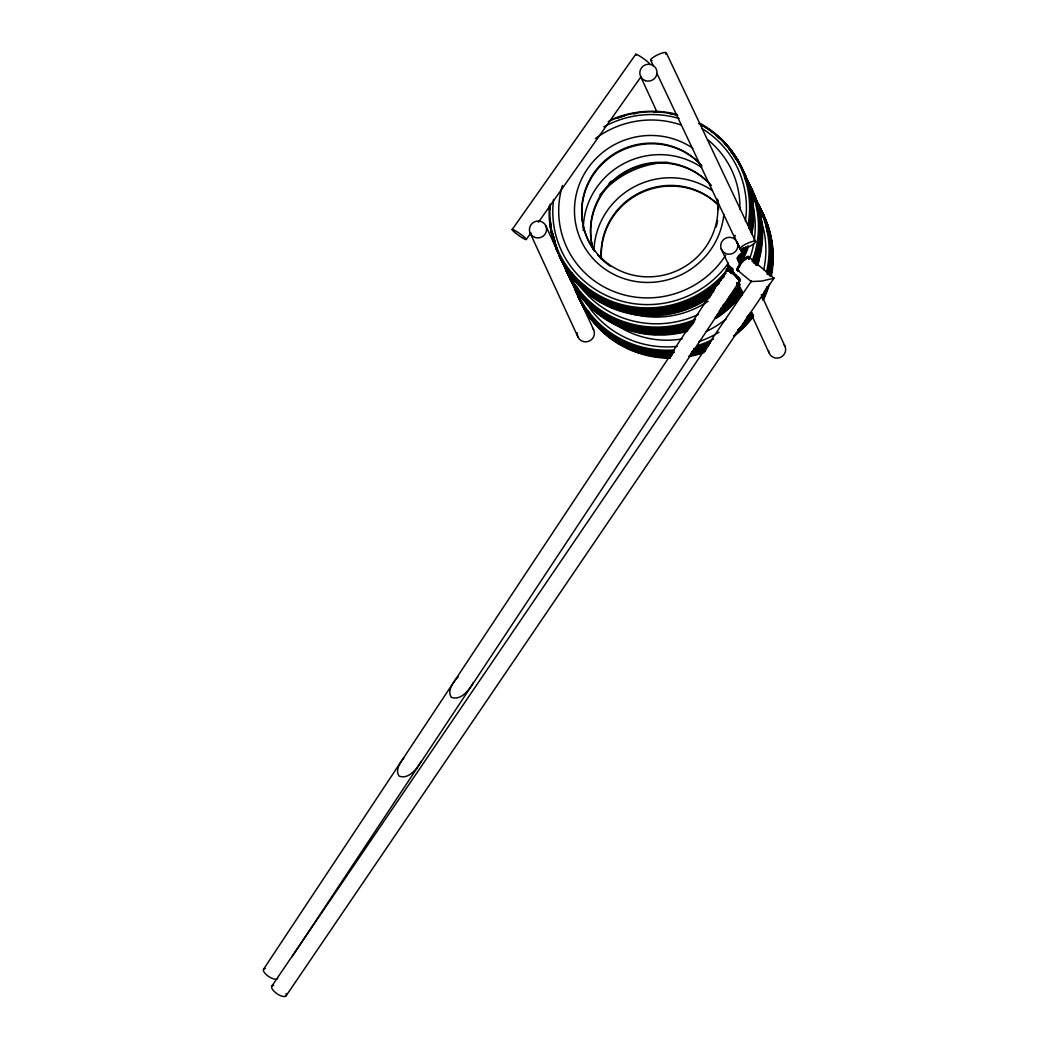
<?xml version="1.0" encoding="UTF-8"?>
<svg xmlns="http://www.w3.org/2000/svg" width="1049" height="1049" viewBox="0 0 1049 1049"><rect width="100%" height="100%" fill="white"/><g stroke="black" fill="none" stroke-linecap="round" stroke-linejoin="round"><path stroke-width="1.5" d="M727.678 271.206L726.328 269.187L729.711 271.206L727.154 265.528L732.097 269.632L734.838 275.454L739.375 280.896M728.95 270.629C741.538 278.614 722.499 263.968 728.334 270.458M733.015 273.081L729.54 269.711L733.185 272.897M739.833 281.001C741.302 276.661 731.232 273.986 732.595 268.413M740.135 260.021L742.325 256.782L741.512 256.113L739.833 257.595L739.453 258.474L741.171 258.71L740.096 259.339M740.096 259.982L740.424 259.273M740.817 256.494L739.951 257.949L740.738 256.769M742.469 259.89L741.21 260.65M738.863 258.893L741.918 255.379L741.092 257.293M737.08 270.301L738.824 270.826L736.831 269.423L739.676 264.204L737.119 258.631A3.409 0.721 -50.3 0 1 738.994 255.353A3.409 0.721 -50.3 0 1 741.551 253.517L744.869 259.706L748.881 257.005L748.96 259.142M741.84 255.484L741.132 256.992L741.945 257.661M738.037 271.048L737.945 268.911L740.424 264.833L737.526 258.526M740.306 262.014L743.466 258.578M743.282 258.618L740.896 261.607L741.709 262.276L743.387 260.795L742.941 259.234L740.896 261.607M740.266 259.142L742.325 256.782M741.709 262.276L743.754 259.916M738.548 256.677L739.807 255.445M421.042 761.469C416.978 768.878 408.586 779.722 399.092 776.103C394.896 770.123 400.246 762.636 403.944 757.798M473.243 682.689C469.165 690.098 460.786 700.942 451.28 697.31C446.835 690.347 453.417 681.955 458.19 676.907M739.204 255.51L739.007 256.717M740.214 259.444L740.633 258.88M263.561 969.224L726.918 269.803L728.072 270.183L735.546 276.149L739.702 281.04L292.055 956.727M271.809 986.139L751.53 280.909M286.193 995.698L773.965 278.208L748.33 256.507L744.121 259.09M512.2 229.482L635.746 54.299M526.231 239.526A8.641 1.036 35.2 0 0 516.567 231.501A8.641 1.036 35.2 0 0 514.836 232.485A8.641 1.036 35.2 0 0 526.231 239.526L530.938 232.839M538.491 222.139L640.336 77.705M739.243 255.786L738.955 256.756M741.617 260.519L742.456 259.759L741.512 261.004M726.328 269.331L726.983 268.439M726.8 269.278L727.442 268.531M727.849 268.216L728.557 267.403L730.917 269.37C728.806 271.337 726.682 265.843 730.209 270.183M726.577 269.855L727.219 269.108M726.787 270.183L727.442 269.436M728.308 268.426L729.016 267.613A100.376 97.57 -24.7 0 1 613.967 302.151A100.376 97.57 -24.7 0 1 550.161 204.122M727.691 269.777L728.334 269.029M728.57 269.003L729.121 267.901M729.488 269.396L729.907 268.374M729.75 269.986L730.917 269.37M729.291 271.35L729.986 270.537L732.359 272.504C730.248 274.471 728.111 268.977 731.651 273.317M729.75 271.547L730.445 270.734M730.012 272.137L731.323 271.534M730.93 272.53L731.992 271.861L731.35 271.167M731.192 273.12L732.359 272.504M734.838 275.454L735.493 274.707M735.69 276.228L736.346 275.481M737.237 277.697L737.88 276.949M738.496 278.982L739.139 278.234M739.375 280.004L740.03 279.257M739.597 280.332L740.24 279.585M736.673 284.227L737.368 283.414L736.647 282.627M739.833 280.857L740.489 280.109M739.873 258.618L738.68 258.723L742.023 255.445M741.119 261.594C740.607 265.043 746.862 251.576 740.319 262.211M773.965 278.208L761.876 281.04L751.215 281.578L737.631 270.314M739.453 258.474L740.109 258.172L738.798 258.998M772.72 277.762L773.729 277.919M738.076 283.781L737.093 282.522M737.67 283.833L736.923 282.705M730.196 268.859L727.94 266.774L731.586 269.947L729.147 267.862L729.684 268.282M731.192 271.652C732.726 272.701 729.619 269.423 731.481 271.678M729.461 267.692L730.471 268.57M730.629 269.055L731.743 269.763L728.465 267.115M738.535 283.873L740.109 284.869L738.902 282.142M737.224 284.095L739.453 285.616L738.26 282.889M748.33 256.507L749.078 257.136M748.134 256.389L748.881 257.005M749.34 258.002L748.566 257.031M747.334 256.599L748.081 257.215M746.219 257.28L746.967 257.897M744.869 258.369L745.616 258.985M740.856 256.402L741.669 257.084M739.833 257.595L740.646 258.264M742.299 259.536L743.112 260.218M742.574 260.126L743.387 260.795M741.276 260.716L742.089 261.398M741.538 261.306L742.351 261.975M739.676 264.204L740.424 264.833M739.021 265.122L739.768 265.738M737.945 266.826L738.693 267.443M737.198 268.295L737.945 268.911M736.831 269.423L737.578 270.052M736.844 269.777L737.591 270.393M730.458 269.173L728.557 267.403M731.9 272.307L729.986 270.537M730.615 267.534L731.245 267.928L730.091 266.931M577.409 294.599L577.842 295.648M737.277 242.843L736.791 242.188L738.496 245.794L738.404 244.968M558.383 253.347L557.989 252.337A101.215 98.383 -24.7 0 1 555.367 244.535M727.481 270.93L726.918 269.803M732.923 269.134L727.796 264.768L729.724 269.068M559.34 255.313L560.14 257.175M560.586 258.002L561.543 260.204L560.717 258.29M568.545 275.31L568.964 276.372M578.799 297.628L579.599 299.49M580.045 300.316L581.002 302.518L580.805 301.863M666.285 52.804L755.582 241.506A8.641 1.862 -25.3 0 1 744.554 248.508A8.641 1.862 -25.3 0 1 743.19 245.597A8.641 1.862 -25.3 0 1 755.582 241.506M650.668 60.186L653.461 66.087M656.949 73.456L739.965 248.901M737.368 242.699A8.641 8.392 -24.7 0 1 727.809 254.107A8.641 8.392 -24.7 0 1 722.695 240.496A8.641 8.392 -24.7 0 1 737.368 242.699L744.882 259.037M761.272 294.664L785.163 346.629M744.869 259.706L742.312 254.133A3.409 0.721 -50.3 0 0 739.755 255.969A3.409 0.721 -50.3 0 0 737.867 259.26M721.227 248.836L729.409 266.656M737.604 284.476L742.39 294.861M769.022 352.766L750.586 312.681A101.215 98.383 -24.7 0 1 746.547 317.532M640.585 76.354L656.976 111.981M545.834 225.837L558.134 252.56M559.497 255.523L569.056 276.307M571.784 282.247L579.979 300.066M581.343 303.03L593.642 329.753M558.907 254.487L559.222 255.169A101.215 98.383 -24.7 0 0 711.34 293.904M558.986 254.409L560.559 258.093M567.601 273.396L566.775 271.481L567.496 272.924A101.215 98.383 -24.7 0 1 564.664 265.279M567.732 273.684L568.047 274.366M580.018 300.394L578.379 296.71A101.215 98.383 -24.7 0 0 669.983 357.04M530.191 233.153L577.999 337.083M579.782 299.634L580.477 301.365A101.215 98.383 -24.7 0 0 670.114 357.316M578.812 297.772L578.13 296.041A101.215 98.383 -24.7 0 0 671.229 356.332M568.361 274.812L568.597 275.572L567.365 272.635M560.323 257.333L561.005 259.064M286.102 993.56A8.641 3.449 34.2 0 1 277.251 993.901A8.641 3.449 34.2 0 1 273.645 985.286M738.811 270.367A8.641 1.836 -50.3 0 1 742.417 261.975A8.641 1.836 -50.3 0 1 748.566 259.116M652.111 60.527A8.641 1.862 -25.3 0 1 657.684 54.81A8.641 1.862 -25.3 0 1 665.63 54.142M636.179 55.256A8.641 1.036 35.2 0 1 642.827 58.101A8.641 1.036 35.2 0 1 649.265 64.317M277.644 978.481A8.431 3.291 33.5 0 1 267.089 975.347A8.431 3.291 33.5 0 1 265.371 968.45M784.128 344.701A8.641 8.392 -24.7 0 1 780.05 357.552A8.641 8.392 -24.7 0 1 768.537 350.628M724.23 142.992A101.215 98.383 -24.7 0 1 749.655 229.233M743.977 247.905A101.215 98.383 -24.7 0 1 741.984 252.389M719.522 283.086A101.215 98.383 -24.7 0 1 559.156 255.169M557.858 252.245A101.215 98.383 -24.7 0 1 551.486 230.649M550.607 224.276A101.215 98.383 -24.7 0 1 550.24 219.425M715.824 135.347A101.215 98.383 -24.7 0 1 719.535 138.507M708.154 140.081A91.053 88.496 -24.7 0 1 739.886 209.407M735.231 235.382A91.053 88.496 -24.7 0 1 734.182 238.32M725.711 255.156A91.053 88.496 -24.7 0 1 611.698 290.652A91.053 88.496 -24.7 0 1 562.448 185.489M595.412 138.612A91.053 88.496 -24.7 0 1 681.063 124.988M700.063 123.362A101.215 98.383 -24.7 0 1 748.684 227.108M730.025 268.282A101.215 98.383 -24.7 0 1 728.111 270.721M726.105 273.107A101.215 98.383 -24.7 0 1 611.764 302.453A101.215 98.383 -24.7 0 1 549.335 205.958M610.924 119.783A101.215 98.383 -24.7 0 1 677.352 114.446M723.836 214.429A75.226 73.128 -24.7 0 1 629.295 280.175A75.226 73.128 -24.7 0 1 581.749 178.736A75.226 73.128 -24.7 0 1 692.799 148.224M748.173 185.07A100.376 97.57 -24.7 0 1 750.389 192.78M751.661 199.022A100.376 97.57 -24.7 0 1 752.684 206.928M752.395 226.164A100.376 97.57 -24.7 0 1 751.451 232.524M710.173 296.552A100.376 97.57 -24.7 0 1 700.378 302.65M697.467 304.184A100.376 97.57 -24.7 0 1 669.603 313.612M659.887 314.936A100.376 97.57 -24.7 0 1 650.039 315.329M641.936 314.923A100.376 97.57 -24.7 0 1 629.046 312.917M621.192 310.832A100.376 97.57 -24.7 0 1 618.136 309.835M615.12 308.734A100.376 97.57 -24.7 0 1 603.345 303.318M592.501 296.461A100.376 97.57 -24.7 0 1 576.045 281.237M574.026 278.798A100.376 97.57 -24.7 0 1 571.128 274.969M569.292 272.334A100.376 97.57 -24.7 0 1 565.909 266.892M564.362 264.086A100.376 97.57 -24.7 0 1 562.225 259.824M741.761 168.365A101.215 98.383 -24.7 0 1 751.845 233.979M748.448 246.581A101.215 98.383 -24.7 0 1 744.161 257.123M709.635 297.549A101.215 98.383 -24.7 0 1 559.419 255.51M554.96 241.676A101.215 98.383 -24.7 0 1 553.951 236.956M740.581 166.096A101.215 98.383 -24.7 0 1 751.451 233.114M748.055 245.728A101.215 98.383 -24.7 0 1 743.767 256.271M710.514 295.792A101.215 98.383 -24.7 0 1 559.642 256.14M557.858 251.655A101.215 98.383 -24.7 0 1 554.554 240.824M734.366 156.642A101.215 98.383 -24.7 0 1 737.159 160.602M725.213 143.87A101.215 98.383 -24.7 0 1 749.524 228.944M743.846 247.616A101.215 98.383 -24.7 0 1 741.853 252.101M719.391 282.797A101.215 98.383 -24.7 0 1 559.025 254.881A101.215 98.383 -24.7 0 0 713.687 291.753M551.354 230.36A101.215 98.383 -24.7 0 0 557.727 251.957A101.215 98.383 -24.7 0 1 552.692 233.271M550.856 227.2A101.215 98.383 -24.7 0 1 550.109 219.149M716.952 136.095A101.215 98.383 -24.7 0 1 719.404 138.219M699.145 123.743A101.215 98.383 -24.7 0 1 749.209 228.262M742.889 248.429A101.215 98.383 -24.7 0 1 741.525 251.406M721.319 279.952A101.215 98.383 -24.7 0 1 558.711 254.186M558.055 252.743A101.215 98.383 -24.7 0 1 549.781 218.454M699.014 123.454A101.215 98.383 -24.7 0 1 749.078 227.974M742.758 248.141A101.215 98.383 -24.7 0 1 741.394 251.131M724.426 276.293A101.215 98.383 -24.7 0 1 558.579 253.91M557.924 252.455A101.215 98.383 -24.7 0 1 549.65 218.179M549.571 210.049A101.215 98.383 -24.7 0 1 549.728 206.823M617.114 118.34A101.215 98.383 -24.7 0 1 624.575 115.941M633.648 113.83A101.215 98.383 -24.7 0 1 636.691 113.318M653.763 112.112A101.215 98.383 -24.7 0 1 656.858 112.204M669.695 113.58A101.215 98.383 -24.7 0 1 677.746 115.298M717.87 199.939A68.696 66.769 -24.7 0 1 718.565 209.498M717.608 220.618A68.696 66.769 -24.7 0 1 716.205 226.912M610.492 266.328A68.696 66.769 -24.7 0 1 597.432 254.658M594.481 250.934A68.696 66.769 -24.7 0 1 607.987 158.989A68.696 66.769 -24.7 0 1 701.912 165.899M717.228 199.087A68.447 66.533 -24.7 0 1 636.835 275.887A68.447 66.533 -24.7 0 1 590.823 177.74A68.447 66.533 -24.7 0 1 701.322 165.165M711.642 288.383A100.088 97.282 -24.7 0 1 706.344 292.225M703.591 294.035A100.088 97.282 -24.7 0 1 697.926 297.378M692.117 300.329A100.088 97.282 -24.7 0 1 667.243 308.314M655.913 309.757A100.088 97.282 -24.7 0 1 651.009 309.993M615.92 304.538A100.088 97.282 -24.7 0 1 605.496 300.25M590.364 291.216A100.088 97.282 -24.7 0 1 586.561 288.291M749.943 193.278A100.088 97.282 -24.7 0 1 750.861 197.933M706.764 297.037A100.088 97.282 -24.7 0 1 702.568 299.647M698.267 302.046A100.088 97.282 -24.7 0 1 693.9 304.223M692.432 304.892A100.088 97.282 -24.7 0 1 678.572 309.953M652.793 313.887A100.088 97.282 -24.7 0 1 647.902 313.874M643.05 313.638A100.088 97.282 -24.7 0 1 639.838 313.349M604.394 302.689A100.088 97.282 -24.7 0 1 601.562 301.142M594.757 296.933A100.088 97.282 -24.7 0 1 589.604 293.169M699.526 123.808A100.376 97.57 -24.7 0 1 748.042 225.102M608.328 121.514A100.376 97.57 -24.7 0 1 676.998 114.957M701.925 128.529A97.282 94.554 -24.7 0 1 745.393 221.273M728.399 263.102A97.282 94.554 -24.7 0 1 614.216 298.768A97.282 94.554 -24.7 0 1 553.597 199.415M603.818 126.824A97.282 94.554 -24.7 0 1 679.057 118.445M740.764 165.952A101.215 98.383 -24.7 0 1 750.389 228.538M744.397 248.81A101.215 98.383 -24.7 0 1 742.404 253.294M715.3 288.095A101.215 98.383 -24.7 0 1 559.589 256.074M558.278 253.163A101.215 98.383 -24.7 0 1 551.905 231.554M728.989 148.643A101.215 98.383 -24.7 0 1 739.204 163.133M586.981 289.196A100.088 97.282 -24.7 0 1 583.31 286.075M577.566 280.489A100.088 97.282 -24.7 0 1 574.38 276.949M742.744 170.056A101.215 98.383 -24.7 0 1 751.32 232.826M746.822 248.482A101.215 98.383 -24.7 0 1 743.636 255.982M711.655 294.599A101.215 98.383 -24.7 0 1 559.51 255.851M557.727 251.367A101.215 98.383 -24.7 0 1 553.728 237.389M734.234 156.353A101.215 98.383 -24.7 0 1 737.027 160.313M738.784 163.041A101.215 98.383 -24.7 0 1 741.237 167.224M741.695 167.945A101.215 98.383 -24.7 0 1 751.005 232.144M746.508 247.8A101.215 98.383 -24.7 0 1 743.321 255.3M553.754 238.28A101.215 98.383 -24.7 0 1 552.823 233.56M732.936 154.387A101.215 98.383 -24.7 0 1 734.864 156.97M736.713 159.632A101.215 98.383 -24.7 0 1 740.135 165.126M740.791 166.253A101.215 98.383 -24.7 0 1 750.874 231.855M746.377 247.512A101.215 98.383 -24.7 0 1 743.19 255.012M730.799 151.594A101.215 98.383 -24.7 0 1 739.178 163.447M733.356 154.465A101.215 98.383 -24.7 0 1 750.455 230.95M745.957 246.607A101.215 98.383 -24.7 0 1 742.771 254.094M714.474 289.878A101.215 98.383 -24.7 0 1 559.956 256.874M558.029 252.481A101.215 98.383 -24.7 0 1 552.548 233.927M729.357 149.443A101.215 98.383 -24.7 0 1 731.389 151.921M684.459 303.213A100.088 97.282 -24.7 0 1 676.644 305.784M591.531 291.858A100.088 97.282 -24.7 0 1 586.43 288.003M748.999 190.459A100.088 97.282 -24.7 0 1 749.996 195.127M707.682 295.149A100.088 97.282 -24.7 0 1 702.122 298.677M696.379 301.824A100.088 97.282 -24.7 0 1 693.455 303.24M691.973 303.922A100.088 97.282 -24.7 0 1 670.18 310.924M653.986 312.864A100.088 97.282 -24.7 0 1 647.443 312.904M589.158 292.199A100.088 97.282 -24.7 0 1 586.653 290.18M575.613 279.637A100.088 97.282 -24.7 0 1 573.593 277.198M585.985 287.033A100.088 97.282 -24.7 0 1 581.12 282.824M744.751 177.347A100.088 97.282 -24.7 0 1 746.377 181.857M751.176 214.888A100.088 97.282 -24.7 0 1 750.179 225.994M744.331 247.734A100.088 97.282 -24.7 0 1 741.748 253.648M713.7 289.078A100.088 97.282 -24.7 0 1 653.435 311.658M650.157 311.737A100.088 97.282 -24.7 0 1 595.085 295.634M709.898 288.396A100.088 97.282 -24.7 0 1 705.898 291.255M701.742 293.93A100.088 97.282 -24.7 0 1 697.48 296.408M691.671 299.358A100.088 97.282 -24.7 0 1 684.145 302.518M657.107 308.655A100.088 97.282 -24.7 0 1 652.203 308.97M573.515 275.061A100.088 97.282 -24.7 0 1 571.495 272.622M592.449 327.917A8.641 8.392 -24.7 0 1 588.332 341.436A8.641 8.392 -24.7 0 1 577.265 332.795M745.957 178.632A101.215 98.383 -24.7 0 1 754.559 262.565M739.82 289.59A101.215 98.383 -24.7 0 1 721.306 308.314M692.786 324.089A101.215 98.383 -24.7 0 1 567.994 274.353M567.325 272.91A101.215 98.383 -24.7 0 1 563.326 262.355M753.326 196.556A100.088 97.282 -24.7 0 1 754.795 201.133M731.9 295.32A100.088 97.282 -24.7 0 1 729.632 297.68M578.248 289.013A100.088 97.282 -24.7 0 1 576.373 286.416M754.165 196.792A100.376 97.57 -24.7 0 1 757.968 207.322M758.82 210.416A100.376 97.57 -24.7 0 1 760.486 218.205M761.862 234.163A100.376 97.57 -24.7 0 1 757.601 262.735M741.355 294.284A100.376 97.57 -24.7 0 1 733.88 302.977M727.954 308.655A100.376 97.57 -24.7 0 1 714.88 318.49M684.813 331.418A100.376 97.57 -24.7 0 1 680.027 332.494M673.602 333.582A100.376 97.57 -24.7 0 1 663.781 334.434M655.599 334.434A100.376 97.57 -24.7 0 1 652.373 334.251M649.147 333.962A100.376 97.57 -24.7 0 1 631.564 330.487M625.453 328.481A100.376 97.57 -24.7 0 1 617.979 325.413M606.61 319.237A100.376 97.57 -24.7 0 1 603.936 317.493M597.51 312.72A100.376 97.57 -24.7 0 1 592.633 308.498M588.056 303.987A100.376 97.57 -24.7 0 1 581.867 296.736M579.022 292.855A100.376 97.57 -24.7 0 1 577.238 290.193M574.734 286.075A100.376 97.57 -24.7 0 1 572.452 281.866M752.094 190.393A101.215 98.383 -24.7 0 1 757.784 264.23M741.997 294.336A101.215 98.383 -24.7 0 1 715.851 318.476M687.515 331.222A101.215 98.383 -24.7 0 1 570.171 279.1M750.966 188.112A101.215 98.383 -24.7 0 1 756.88 264.912M742.535 292.251A101.215 98.383 -24.7 0 1 715.457 317.611M687.121 330.369A101.215 98.383 -24.7 0 1 569.777 278.247M567.247 272.347A101.215 98.383 -24.7 0 1 564.637 264.702M745.826 177.897A101.215 98.383 -24.7 0 1 753.025 261.962M738.85 287.478A101.215 98.383 -24.7 0 1 727.377 300.158M694.74 320.863A101.215 98.383 -24.7 0 1 563.365 263.312M745.826 178.343A101.215 98.383 -24.7 0 1 754.428 262.276M740.607 288.082A101.215 98.383 -24.7 0 1 721.174 308.026M692.655 323.8A101.215 98.383 -24.7 0 1 567.863 274.064A101.215 98.383 -24.7 0 1 564.532 264.991M567.194 272.622A101.215 98.383 -24.7 0 1 563.693 263.614M747.163 180.428A101.215 98.383 -24.7 0 1 753.549 263.102M739.375 288.619A101.215 98.383 -24.7 0 1 723.259 305.403M693.809 322.567A101.215 98.383 -24.7 0 1 563.379 262.932M725.449 303.423A100.088 97.282 -24.7 0 1 722.997 305.534M691.868 323.249A100.088 97.282 -24.7 0 1 680.84 326.501M671.255 328.271A100.088 97.282 -24.7 0 1 666.377 328.822M758.401 210.915A100.088 97.282 -24.7 0 1 759.41 215.57M741.564 291.688A100.088 97.282 -24.7 0 1 739.597 294.271M730.838 303.974A100.088 97.282 -24.7 0 1 726.013 308.38M722.25 311.461A100.088 97.282 -24.7 0 1 716.952 315.303M685.81 329.596A100.088 97.282 -24.7 0 1 677.864 331.392M666.535 332.835A100.088 97.282 -24.7 0 1 661.617 333.071M623.526 326.527A100.088 97.282 -24.7 0 1 616.117 323.328M599.7 313.336A100.088 97.282 -24.7 0 1 595.937 310.347M746.573 180.821A100.376 97.57 -24.7 0 1 752.12 261.411M738.916 285.577A100.376 97.57 -24.7 0 1 729.317 296.749M695.474 319.355A100.376 97.57 -24.7 0 1 565.739 267.246M752.303 203.532A97.282 94.554 -24.7 0 1 754.218 240.47M753.72 243.552A97.282 94.554 -24.7 0 1 749.642 258.683M698.555 314.385A97.282 94.554 -24.7 0 1 578.943 284.699M583.283 230.662A75.226 73.128 -24.7 0 1 623.447 163.762A75.226 73.128 -24.7 0 1 701.624 167.407M593.223 249.321A68.447 66.533 -24.7 0 1 626.738 170.751A68.447 66.533 -24.7 0 1 711.183 185.542M592.973 248.744A68.696 66.769 -24.7 0 1 627.053 171.433A68.696 66.769 -24.7 0 1 710.75 185.096M748.042 182.316A101.215 98.383 -24.7 0 1 754.978 263.469M741.158 289.275A101.215 98.383 -24.7 0 1 719.247 311.094M691.737 325.531A101.215 98.383 -24.7 0 1 568.414 275.271M567.745 273.815A101.215 98.383 -24.7 0 1 563.746 263.273M752.972 192.124A101.215 98.383 -24.7 0 1 756.749 264.636M742.404 291.963A101.215 98.383 -24.7 0 1 716.637 316.47M688.498 329.648A101.215 98.383 -24.7 0 1 569.646 277.959M750.835 187.823A101.215 98.383 -24.7 0 1 752.29 190.682M752.658 191.429A101.215 98.383 -24.7 0 1 755.896 265.476M742.089 291.281A101.215 98.383 -24.7 0 1 717.621 314.91M688.183 328.966A101.215 98.383 -24.7 0 1 569.332 277.264M748.134 182.919A101.215 98.383 -24.7 0 1 750.52 187.142M751.123 188.282A101.215 98.383 -24.7 0 1 756.303 263.653M741.958 290.993A101.215 98.383 -24.7 0 1 717.49 314.621M689.547 328.219A101.215 98.383 -24.7 0 1 569.201 276.988M748.003 182.644A101.215 98.383 -24.7 0 1 749.615 185.437M749.969 185.935A101.215 98.383 -24.7 0 1 755.346 264.269M741.538 290.075A101.215 98.383 -24.7 0 1 719.614 311.894M690.622 326.829A101.215 98.383 -24.7 0 1 568.781 276.071M567.47 273.16A101.215 98.383 -24.7 0 1 563.641 262.525M596.514 308.183A100.088 97.282 -24.7 0 1 594.009 306.177M756.591 205.014A100.088 97.282 -24.7 0 1 758.519 212.763M739.021 293.012A100.088 97.282 -24.7 0 1 736.962 295.53M603.005 314.857A100.088 97.282 -24.7 0 1 600.408 313.035M595.347 309.088A100.088 97.282 -24.7 0 1 590.561 304.8M751.504 191.626A100.088 97.282 -24.7 0 1 753.418 195.979M758.322 211.492A100.088 97.282 -24.7 0 1 759.24 216.16M760.394 238.477A100.088 97.282 -24.7 0 1 760.132 241.637M739.152 293.287A100.088 97.282 -24.7 0 1 734.929 298.283M667.728 331.733A100.088 97.282 -24.7 0 1 662.811 332.048M603.136 315.146A100.088 97.282 -24.7 0 1 600.539 313.31M600.854 314.005A100.088 97.282 -24.7 0 1 595.806 310.058M708.141 301.233A91.053 88.496 -24.7 0 1 623.473 311.029M746.219 178.75A101.215 98.383 -24.7 0 1 753.982 261.306M740.161 287.098A101.215 98.383 -24.7 0 1 723.128 305.115M693.677 322.292A101.215 98.383 -24.7 0 1 563.247 262.643M759.699 222.847A100.088 97.282 -24.7 0 1 760.04 230.872M759.581 240.444A100.088 97.282 -24.7 0 1 757.85 251.524M739.597 290.809A100.088 97.282 -24.7 0 1 719.955 310.281M691.107 325.505A100.088 97.282 -24.7 0 1 668.803 330.383M663.899 330.776A100.088 97.282 -24.7 0 1 627.053 325.951M625.545 325.439A100.088 97.282 -24.7 0 1 602.585 313.953M598.704 311.16A100.088 97.282 -24.7 0 1 590.141 303.882M585.67 299.319A100.088 97.282 -24.7 0 1 583.572 296.946M581.552 294.507A100.088 97.282 -24.7 0 1 579.612 291.976M609.102 183.287A69.968 68.001 -24.7 0 1 611.279 181.149M732.032 295.608A100.088 97.282 -24.7 0 1 727.416 300.25M691.422 322.279A100.088 97.282 -24.7 0 1 677.221 326.226M670.809 327.301A100.088 97.282 -24.7 0 1 665.931 327.852M652.858 328.153A100.088 97.282 -24.7 0 1 649.646 327.97M756.591 201.749A101.215 98.383 -24.7 0 1 768.432 274.733M709.216 344.898A101.215 98.383 -24.7 0 1 694.464 350.012M672.999 353.316A101.215 98.383 -24.7 0 1 578.628 297.47M576.701 293.077A101.215 98.383 -24.7 0 1 573.96 285.472M761.141 212.58A100.088 97.282 -24.7 0 1 762.977 216.973M766.006 226.073A100.088 97.282 -24.7 0 1 767.802 233.835M663.493 351.271A100.088 97.282 -24.7 0 1 660.267 351.087M758.965 257.897A91.053 88.496 -24.7 0 1 757.863 265.581M726.393 318.673A91.053 88.496 -24.7 0 1 706.331 331.392M682.165 338.919A91.053 88.496 -24.7 0 1 613.613 322.974M599.871 194.97A91.053 88.496 -24.7 0 1 668.016 162.359M765.967 224.892A100.088 97.282 -24.7 0 1 767.278 229.508M590.836 315.565A100.088 97.282 -24.7 0 1 588.935 313.008M764.17 218.454A100.376 97.57 -24.7 0 1 771.12 241.322M772.366 252.455A100.376 97.57 -24.7 0 1 772.379 262.106M768.235 285.853A100.376 97.57 -24.7 0 1 763.672 297.903M752.959 316.103A100.376 97.57 -24.7 0 1 741 329.57M738.588 331.772A100.376 97.57 -24.7 0 1 733.579 335.929M701.781 352.713A100.376 97.57 -24.7 0 1 689.062 355.926M666.233 357.552A100.376 97.57 -24.7 0 1 646.918 354.864M636.087 351.599A100.376 97.57 -24.7 0 1 624.234 346.38M614.57 340.61A100.376 97.57 -24.7 0 1 611.96 338.775M606.899 334.815A100.376 97.57 -24.7 0 1 602.087 330.514M597.602 325.937A100.376 97.57 -24.7 0 1 593.485 321.099M591.531 318.581A100.376 97.57 -24.7 0 1 588.751 314.648M585.368 309.193A100.376 97.57 -24.7 0 1 583.821 306.4M760.433 209.262A101.215 98.383 -24.7 0 1 771.303 276.28M769.376 284.227A101.215 98.383 -24.7 0 1 763.62 299.437M753.562 316.221A101.215 98.383 -24.7 0 1 734.116 336.165M704.128 352.477A101.215 98.383 -24.7 0 1 689.075 356.45M670.508 358.181A101.215 98.383 -24.7 0 1 580.805 302.217M580.136 300.761A101.215 98.383 -24.7 0 1 578.274 296.329M761.6 211.229A101.215 98.383 -24.7 0 1 770.91 275.428M768.025 286.495A101.215 98.383 -24.7 0 1 762.505 300.053M752.238 316.601A101.215 98.383 -24.7 0 1 736.123 333.372M705.203 351.087A101.215 98.383 -24.7 0 1 690.19 355.296M579.743 299.909A101.215 98.383 -24.7 0 1 578.484 296.959M576.766 292.435A101.215 98.383 -24.7 0 1 574.406 284.699M758.375 205.63A101.215 98.383 -24.7 0 1 760.04 208.41M755.608 199.625A101.215 98.383 -24.7 0 1 767.068 274.209M711.065 341.515A101.215 98.383 -24.7 0 1 696.497 347.049M673.589 351.113A101.215 98.383 -24.7 0 1 572.99 283.361M756.46 201.46A101.215 98.383 -24.7 0 1 768.301 274.445M709.085 344.623A101.215 98.383 -24.7 0 1 694.333 349.723M672.868 353.028A101.215 98.383 -24.7 0 1 578.484 297.182M576.557 292.789A101.215 98.383 -24.7 0 1 573.829 285.197M755.28 199.402A101.215 98.383 -24.7 0 1 767.986 273.763M710.186 343.311A101.215 98.383 -24.7 0 1 694.005 349.042M674.114 352.254A101.215 98.383 -24.7 0 1 578.169 296.5M576.871 293.589A101.215 98.383 -24.7 0 1 573.515 284.502M705.584 345.213A100.088 97.282 -24.7 0 1 694.661 348.819M593.419 318.345A100.088 97.282 -24.7 0 1 591.4 315.906M743.78 324.77A100.088 97.282 -24.7 0 1 737.88 330.435M699.604 351.808A100.088 97.282 -24.7 0 1 691.671 353.867M625.296 345.737A100.088 97.282 -24.7 0 1 622.424 344.242M609.063 335.483A100.088 97.282 -24.7 0 1 605.339 332.415M741.328 326.816A100.088 97.282 -24.7 0 1 737.749 330.147M699.473 351.52A100.088 97.282 -24.7 0 1 694.726 352.831M610.203 336.165A100.088 97.282 -24.7 0 1 605.207 332.14M766.517 272.176A100.376 97.57 -24.7 0 0 756.421 202.549A101.215 98.383 -24.7 0 1 759.083 206.732M713.517 339.076A100.376 97.57 -24.7 0 1 696.798 345.803M674.297 349.96A100.376 97.57 -24.7 0 1 575.783 288.881M761.653 222.165A97.282 94.554 -24.7 0 1 763.738 269.75M718.985 332.231A97.282 94.554 -24.7 0 1 698.87 341.659M677.182 346.393A97.282 94.554 -24.7 0 1 586.116 302.637M593.944 250.567A75.226 73.128 -24.7 0 1 635.537 186.119A75.226 73.128 -24.7 0 1 712.258 190.525M601.287 258.434A68.447 66.533 -24.7 0 1 641.752 191.692A68.447 66.533 -24.7 0 1 718.604 205.158M601.457 259.352A68.696 66.769 -24.7 0 1 641.319 192.714A68.696 66.769 -24.7 0 1 718.054 204.765M756.145 201.29A101.215 98.383 -24.7 0 1 769.205 274.051M751.792 312.392A101.215 98.383 -24.7 0 1 744.895 320.771M708.206 346.419A101.215 98.383 -24.7 0 1 691.855 351.677M671.858 354.3A101.215 98.383 -24.7 0 1 579.048 298.388M577.12 293.995A101.215 98.383 -24.7 0 1 573.908 284.843M761.469 210.941A101.215 98.383 -24.7 0 1 770.779 275.14M767.383 287.754A101.215 98.383 -24.7 0 1 763.095 298.296M753.038 315.08A101.215 98.383 -24.7 0 1 735.992 333.097M705.072 350.812A101.215 98.383 -24.7 0 1 690.058 355.021M576.635 292.147A101.215 98.383 -24.7 0 1 574.275 284.41M758.768 206.037A101.215 98.383 -24.7 0 1 770.123 276.057M767.068 287.059A101.215 98.383 -24.7 0 1 762.78 297.601M752.723 314.398A101.215 98.383 -24.7 0 1 738.024 330.396M706.226 349.579A101.215 98.383 -24.7 0 1 691.265 354.011M576.871 292.986A101.215 98.383 -24.7 0 1 575.298 288.396M758.637 205.761A101.215 98.383 -24.7 0 1 769.992 275.769M766.937 286.77A101.215 98.383 -24.7 0 1 762.649 297.326M752.579 314.11A101.215 98.383 -24.7 0 1 737.893 330.107M706.095 349.291A101.215 98.383 -24.7 0 1 691.134 353.723M671.098 356.044A101.215 98.383 -24.7 0 1 578.524 297.182M576.74 292.697A101.215 98.383 -24.7 0 1 574.249 285M760.604 209.053A101.215 98.383 -24.7 0 1 769.573 274.851M764.826 290.416A101.215 98.383 -24.7 0 1 761.508 297.89M752.159 313.192A101.215 98.383 -24.7 0 1 743.112 323.839M707.131 347.809A101.215 98.383 -24.7 0 1 692.222 352.477M672.225 355.1A101.215 98.383 -24.7 0 1 578.104 296.277M576.884 293.3A101.215 98.383 -24.7 0 1 574.275 285.643M756.513 202.09A101.215 98.383 -24.7 0 1 759.03 206.233M596.475 321.597A100.088 97.282 -24.7 0 1 594.324 319.25M768.078 231.226A100.088 97.282 -24.7 0 1 769.743 238.988M749.655 316.129A100.088 97.282 -24.7 0 1 746.521 319.893M613.639 337.975A100.088 97.282 -24.7 0 1 611.043 336.152M604.762 331.156A100.088 97.282 -24.7 0 1 600.041 326.803M764.773 220.854A100.088 97.282 -24.7 0 1 767.357 228.42M768.956 234.609A100.088 97.282 -24.7 0 1 769.874 239.277M751.753 313.835A100.088 97.282 -24.7 0 1 746.652 320.181M703.853 349.278A100.088 97.282 -24.7 0 1 691.225 352.897M602.493 329.307A100.088 97.282 -24.7 0 1 600.172 327.091M755.136 199.113A101.215 98.383 -24.7 0 1 767.855 273.474M710.055 343.023A101.215 98.383 -24.7 0 1 693.874 348.753M673.982 351.979A101.215 98.383 -24.7 0 1 578.038 296.211M576.74 293.3A101.215 98.383 -24.7 0 1 573.882 285.761M769.796 241.204A100.088 97.282 -24.7 0 1 770.622 250.763M750.232 313.926A100.088 97.282 -24.7 0 1 747.163 317.729M707.891 346.314A100.088 97.282 -24.7 0 1 692.261 351.336M671.255 354.011A100.088 97.282 -24.7 0 1 637.687 349.068M636.179 348.556A100.088 97.282 -24.7 0 1 610.623 335.234M608.066 333.307A100.088 97.282 -24.7 0 1 599.622 325.885M589.84 313.402A100.088 97.282 -24.7 0 1 587.938 310.832M535.003 237.454A8.641 8.392 -24.7 0 0 546.49 227.921A8.641 8.392 -24.7 0 0 532.551 223.096A8.641 8.392 -24.7 0 0 535.003 237.454M645.397 80.655A8.641 8.392 -24.7 0 0 656.897 71.122A8.641 8.392 -24.7 0 0 642.945 66.297A8.641 8.392 -24.7 0 0 645.397 80.655"/></g></svg>
